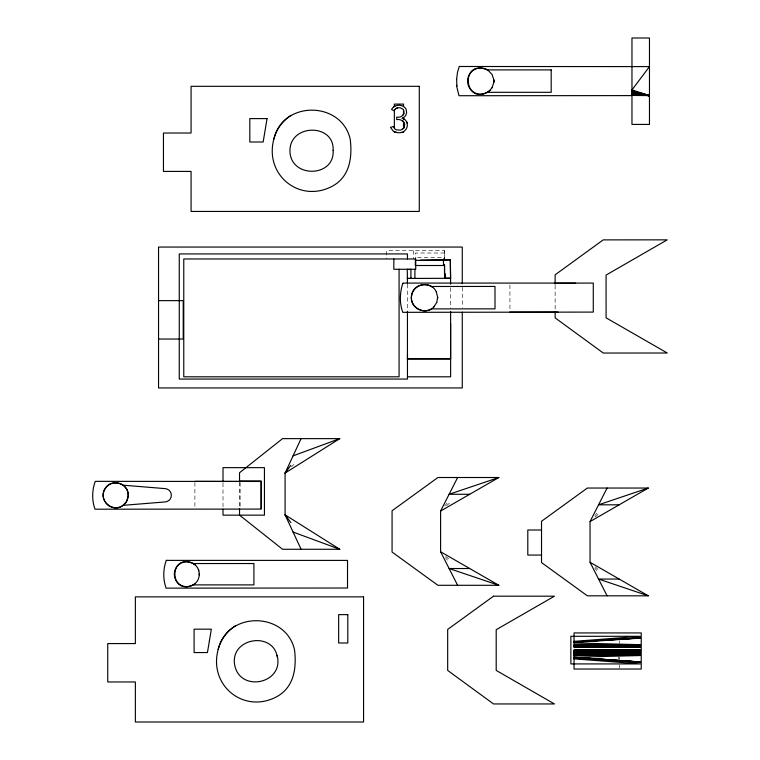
<?xml version="1.0" encoding="UTF-8"?>
<svg xmlns="http://www.w3.org/2000/svg" width="760" height="760" viewBox="0 0 760 760"><rect width="100%" height="100%" fill="white"/><g stroke="black" fill="none" stroke-linecap="round" stroke-linejoin="round"><path stroke-width="0.57" stroke-dasharray="3.8 2.85" d="M444.695 506.027L447.431 502.673M594.833 515.707L596.885 513.2M291.507 466.801L293.92 464.455M446.585 505.714L450.005 502.673M595.184 517.009L599.459 513.2M444.514 253.004L415.368 253.004L415.368 257.973M417.497 257.602L443.469 257.602L443.469 259.834M595.184 566.865L599.459 570.674M445.73 556.339L450.005 560.149M594.833 568.157L596.885 570.674M445.379 557.631L447.431 560.149M555.123 285.294L555.142 310.887M509.912 284.971L509.931 310.346M450.604 287.764L450.613 308.256M407.436 284.231L407.436 311.011M619.286 640.822L619.286 643.416M619.286 656.925L619.286 659.718M619.286 664.867L619.286 667.992M618.308 656.991L618.308 659.262M462.27 287.308L462.27 307.439M444.552 258.723L444.552 250.677L386.697 250.677L386.697 258.97M444.514 250.677L444.514 258.685M413.402 250.677L413.402 258.97M240.141 482.514L240.141 506.778M239.428 482.239L239.428 507.556M223.003 483.084L223.003 506.834M194.892 482.514L194.892 506.778"/><path stroke-width="1.14" d="M407.464 359.252L407.464 354.236M456.665 79.097L456.912 87.286L458.983 95.722L631.968 95.608L631.968 124.421L649.467 124.421L649.467 38L631.968 38L631.968 90.839L649.467 95.608L631.968 95.437L631.968 91.732L649.467 95.608L631.968 94.439L649.467 95.608L631.968 89.898L649.467 66.605L459.258 66.49L457.472 72.485L456.684 78.774M261.06 481.46L95.285 481.355C91.969 490.076 91.779 500.365 95.019 509.2L261.06 509.086L261.06 481.46L194.892 481.355M493.743 82.707L493.829 81.643M450.623 358.853L407.455 358.863L450.623 358.853L450.604 311.467M273.904 138.918C263.995 174.942 299.953 204.184 333.099 185.791C350.094 176.044 352.327 156.864 350.246 139.365C341.772 100.985 282.967 100.035 273.904 138.918A40.033 40.033 0 0 1 291.061 115.273M218.186 649.477C208.278 685.491 244.235 714.732 277.39 696.35C294.376 686.603 296.618 667.422 294.538 649.923C286.064 611.543 227.249 610.584 218.186 649.477A40.033 40.033 0 0 1 235.343 625.832M402.24 118.313L404.301 119.159A6.441 6.441 0 0 1 405.916 120.678C409.64 125.391 405.697 132.886 399.712 132.696A12.188 12.188 0 0 1 397.442 132.648L393.233 131.109L390.488 127.357L393.347 126.502L395.029 129.086A4.208 4.208 0 0 0 396.084 129.732L400.188 130.159A5.947 5.947 0 0 0 401.717 129.666L403.693 128.041A5.035 5.035 0 0 0 404.396 126.635C406.068 121.942 400.852 118.769 396.72 119.596L396.72 117.116C400.957 118.265 405.697 114.228 403.427 109.934A3.715 3.715 0 0 0 402.629 108.918L400.111 107.806A7.742 7.742 0 0 0 398.192 107.778L396.045 108.48L393.946 110.656L391.58 109.459C394.031 104.471 401.822 103.787 405.279 108.015A6.669 6.669 0 0 1 406.163 109.554L406.619 112.489L406.04 114.788A6.317 6.317 0 0 1 405.061 116.27A6.793 6.793 0 0 1 404.206 117.097L402.125 118.237M493.743 82.716L492.043 87.732M410.923 269.268L410.923 278.426L407.408 278.445L450.604 278.293L450.262 259.711L420.28 260.214M402.648 283.86L403.066 283.081L593.275 283.091L593.294 312.094L402.8 312.322C399.342 303.173 399.808 292.79 402.743 283.556M436.781 302.375L437.637 297.151L436.354 292.011M436.772 302.404L433.637 307.125M301.074 549.271L285.085 514.852L285.085 473.062L301.074 438.634M457.634 585.295L440.591 551.76L440.591 511.053L457.634 477.517M607.088 595.821L590.054 562.286L590.054 521.578L607.088 488.043M492.033 87.761L489.82 90.544M239.533 481.089L239.533 472.758L282.558 438.634L339.758 438.634L285.085 473.062L290.861 465.32M166.288 560.386L347.519 560.405L347.519 588.021L166.107 588.135C162.868 579.3 163.058 569.021 166.373 560.291M490.086 90.297C464.037 109.136 458.878 56.943 488.091 70.262M285.085 473.062L287.489 470.715M433.894 306.888C425.742 316.284 408.405 307.382 411.673 295.099C413.392 283.147 431.68 280.744 436.344 291.983M194.702 583.889C200.773 579.281 200.773 569.145 194.702 564.538M489.336 91.001L488.139 91.922M123.111 505.343L126.54 501.514L128.193 495.995A12.198 12.198 0 0 0 128.193 494.56C128.184 482.695 110.485 478.344 104.994 488.861C97.47 499.861 113.031 513.665 123.111 505.343L165.243 501.923A6.669 6.669 0 0 0 171.361 495.273A6.669 6.669 0 0 0 165.243 488.632L123.091 485.184M194.978 583.67L193.866 584.516M194.161 584.317C168.929 597.692 168.178 551.285 193.828 563.892M440.591 511.053L498.826 477.517L437.902 477.517L392.074 510.758L392.074 552.054L437.902 585.295L498.826 585.295L440.591 551.76M590.054 521.578L648.28 488.043L587.356 488.043L541.528 521.284L541.528 562.581L587.356 595.821L648.28 595.821L590.054 562.286M293.084 455.848L339.758 438.634M498.826 477.517L449.112 494.285L469.708 494.285M648.28 488.043L598.567 504.811L619.163 504.811M574.038 642.561L640.233 638.134M640.233 637.972L574.038 642.038L574.038 632.938L641.24 632.938L641.24 669.038L574.038 669.038L574.038 650.075L640.233 650.104L574.038 650.142L640.233 650.246L574.038 650.712L640.233 650.883L574.038 650.911L640.233 651.025L574.038 651.462L640.233 651.653L574.038 651.672L640.233 651.795L574.038 652.203L640.233 652.403L574.038 652.403L640.233 652.536L574.038 652.916L640.233 653.125L574.038 653.106L640.233 653.248L574.038 653.591L640.233 653.809L574.038 653.781L640.233 653.923L574.038 654.227L640.233 654.445L574.038 654.398L640.233 654.55L574.038 654.806L640.233 655.025L574.038 655.053L640.233 655.538L574.038 657.257L640.233 662.083L574.038 657.656L640.233 662.169L574.038 657.961L640.233 662.245L574.038 658.853L640.233 663.917L570.864 663.917L570.864 636.3L640.233 636.3L574.038 641.364L640.233 637.915L574.038 642.019M415.729 260.395L450.395 259.986L450.604 284.212M574.038 645.164L640.233 644.774L574.038 645.135L640.233 644.679L574.038 642.96L574.038 645.848L640.233 645.772L574.038 645.819L640.233 645.192L574.038 645.288M410.923 278.302L411.702 278.302M450.566 278.179L445.464 278.207L445.464 273.885L444.514 273.885L444.514 265.506L415.368 265.506L415.368 258.97M396.264 132.439L394.354 132.439L394.354 131.774M401.356 132.439L403.512 132.439L403.512 131.623M407.255 269.43L410.923 269.43M555.123 283.242L575.653 283.224M431.347 286.482L494.988 286.444L495.007 308.854L431.357 308.892A13.12 13.12 0 0 1 414.542 306.213A13.12 13.12 0 0 1 414.533 289.18A13.12 13.12 0 0 1 431.347 286.482L431.366 286.491M158.545 300.637L183.236 300.637L183.236 339.036L158.545 339.036M407.464 376.808L450.632 376.808L450.632 323.522M239.428 481.089L261.307 481.089L261.307 508.706M541.528 530.005L527.801 530.005L527.801 555.066L541.528 555.066M290.861 522.595L285.085 514.852L339.758 549.271L282.558 549.271L239.533 515.147L239.533 508.706M469.708 568.528L449.112 568.528L498.826 585.295M619.163 579.053L598.567 579.053L648.28 595.821M649.467 95.608L631.968 93.508L649.467 95.608L631.968 94.269L649.467 95.608L631.968 91.001L649.467 95.608L631.968 93.841L649.467 95.608L631.968 91.247L649.467 95.608L631.968 93.632L649.467 95.608L631.968 92.14M293.084 532.057L339.758 549.271M487.911 70.138L492.033 74.451L493.743 79.496M431.708 286.719L432.259 287.09M193.648 563.768L194.17 564.119M193.866 563.92L194.978 564.756M285.085 514.852L287.489 517.199M198.36 569.477L198.835 570.836M277.067 655.31C284.933 684.123 237.937 693.567 234.384 663.033C231.999 637.431 273.305 631.503 277.315 657.106M456.722 85.338L456.788 86.051M493.743 79.524L493.829 80.56M407.265 269.268L407.408 278.445M558.058 312.113L509.637 312.141M555.123 284.126L555.123 274.816L603.221 239.884L667.194 239.846L606.072 275.091L606.091 317.841L667.261 353.01L603.288 353.048L555.142 317.87L555.142 312.056M407.408 277.647L407.408 283.052M407.445 311.476L407.455 358.863M493.829 80.579L493.829 81.633M462.27 283.755L462.27 247.057L158.545 247.057L158.545 387.942L462.27 387.942L462.27 312.17M444.552 264.48L444.552 278.284M443.469 259.825L443.469 265.506M414.903 269.268L414.903 278.293M407.464 258.97L407.464 253.935L179.265 253.935L179.265 379.059L407.464 379.059L407.464 358.767M403.512 106.438L403.512 104.091L394.354 104.091L394.354 106.457M403.512 110.133L403.512 114.352M403.512 117.572L403.512 118.731M403.512 121.648L403.512 128.269M399.076 269.268L399.076 376.808L183.768 376.808L183.768 258.97L415.729 258.97L415.729 269.268L393.832 269.268L393.832 258.97M394.354 110.029L394.354 128.383M223.003 481.897L223.003 467.647L264.442 467.647L264.442 515.147L223.003 515.147L223.003 509.209M493.819 80.351A12.796 12.796 0 0 1 493.819 81.861M437.627 296.932A12.806 12.806 0 0 1 437.627 298.442M199.281 573.496A12.188 12.188 0 0 1 199.281 574.931M403.807 113.459A4.246 4.246 0 0 1 403.209 114.931M395.438 108.898A5.253 5.253 0 0 1 397.423 107.92M403.969 127.604A4.826 4.826 0 0 1 403.009 128.81M402.581 120.793A4.655 4.655 0 0 1 403.769 121.97M402.791 118.455A5.719 5.719 0 0 1 404.301 119.159M406.514 121.638A7.429 7.429 0 0 1 407.132 123.282M393.433 107.131A7.106 7.106 0 0 1 394.905 106.144M333.127 150.28C334.932 178.011 289.626 178.457 289.949 150.394C290.263 123.614 334.476 123.31 333.127 150.28M267.055 118.607L263.159 141.996L249.812 141.996L249.812 118.607L267.055 118.607M209.399 640.851L207.451 652.555L194.094 652.555L194.094 629.166L211.346 629.166L209.399 640.851M493.515 596.182L447.678 629.422L447.678 670.424L493.515 703.95L554.439 703.95L496.204 670.424L496.204 629.707L554.439 596.182L493.515 596.182M193.325 584.877L193.306 584.886A12.502 12.502 0 0 1 177.289 582.322A12.502 12.502 0 0 1 177.289 566.105A12.502 12.502 0 0 1 193.306 563.54L253.916 563.54L253.916 584.886L193.306 584.886M640.233 646.408L574.038 646.627L640.233 646.969L574.038 647.111L640.233 647.092L574.038 647.14L574.038 646.475L640.233 646.408M551.19 69.901L487.54 69.901A13.12 13.12 0 0 0 470.725 72.589A13.12 13.12 0 0 0 470.725 89.623A13.12 13.12 0 0 0 487.54 92.311L551.19 92.311L551.19 69.901M419.273 86.317L191.073 86.317L191.073 133.019L163.447 133.019L163.447 171.418L191.073 171.418L191.073 211.441L419.273 211.441L419.273 86.317M363.565 596.866L135.365 596.866L135.365 643.577L107.739 643.577L107.739 681.967L135.365 681.967L135.365 722L363.565 722L363.565 596.866M347.805 614.64L338.647 614.64L338.647 642.998L347.805 642.998L347.805 614.64M640.233 655.443L574.038 655.082L640.233 655.443M640.233 662.302L574.038 658.198L640.233 662.245M640.233 661.979L574.038 657.257L640.233 661.979M109.031 505.837A12.502 12.502 0 0 0 128.202 495.786A12.502 12.502 0 0 0 109.915 484.205A12.502 12.502 0 0 0 109.031 505.837"/></g></svg>
